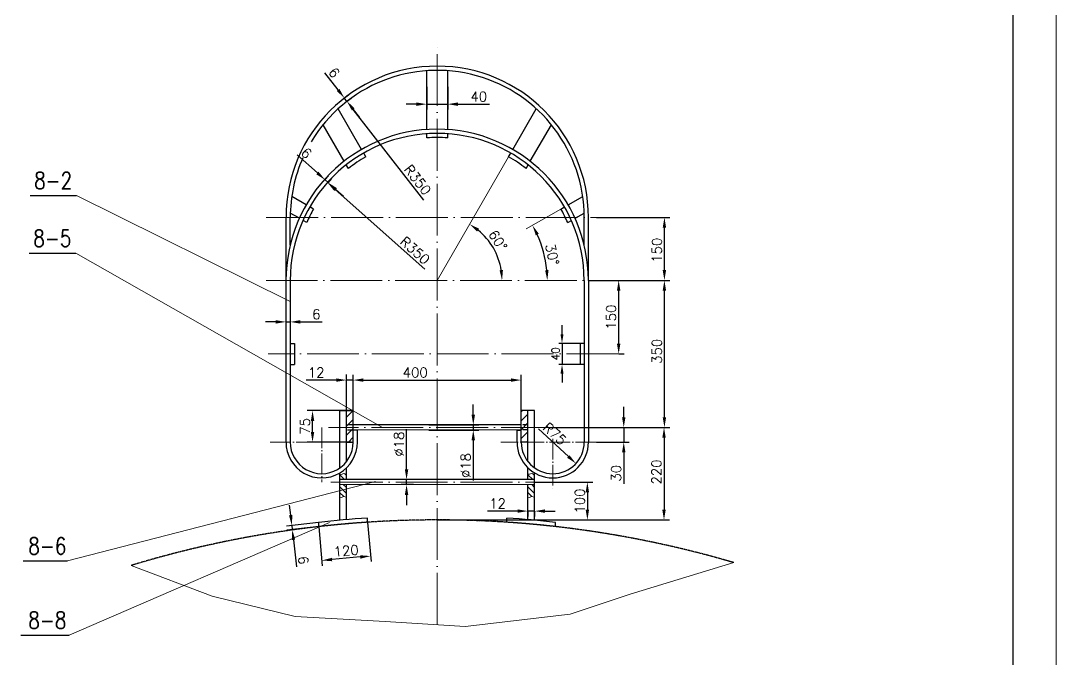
# Model space of a CAD drawing. Header units: inches. Extents: x 14786 to 39415, y 1343 to 18195.
# Drawn here: x 34622 to 39415, y 12250 to 15204 of the extents above; entities that cross this region are included whole.
import ezdxf

# ---------------------------------------------------------------- set-up
doc = ezdxf.new("R2010")
doc.units = ezdxf.units.IN
doc.header["$MEASUREMENT"] = 0
for name, pattern in [('ACAD_ISO04W100', [30, 24, -3, 0, -3]), ('ACAD_ISO05W100', [33, 24, -3, 0, -3, 0, -3]), ('PHANTOM', [2.5, 1.25, -0.25, 0.25, -0.25, 0.25, -0.25])]:
    doc.linetypes.add(name, pattern=pattern)
for name, color, linetype in [('1', 1, 'ACAD_ISO05W100'), ('2', 3, 'Continuous'), ('4', 7, 'Continuous'), ('5', 6, 'PHANTOM')]:
    doc.layers.add(name, color=color, linetype=linetype)
doc.layers.add('TEXT', color=3, linetype='Continuous', lineweight=15)
doc.layers.add('图层1', color=1, linetype='ACAD_ISO04W100', lineweight=18)
doc.styles.add('HZ', font='TXT', dxfattribs={"width": 0.8, "bigfont": 'HZTXT'})
doc.styles.add('ROMANS', font='ROMANS', dxfattribs={"bigfont": 'HZTXT'})
doc.dimstyles.new('R30', dxfattribs={"dimscale": 30, "dimtxt": 1.2, "dimasz": 1.4, "dimexe": 0.5, "dimexo": 0, "dimgap": 0.4, "dimtad": 1, "dimdec": 0, "dimzin": 13, "dimdsep": 46, "dimtxsty": 'ROMANS', "dimcen": 30, "dimclrd": 1, "dimclre": 1, "dimclrt": 2, "dimadec": 0, "dimazin": 0, "dimtfac": 1, "dimtdec": 0, "dimtmove": 0, "dimatfit": 1, "dimfxl": 0, "dimtolj": 1, "dimtzin": 0, "dimarcsym": 0})
doc.dimstyles.get("Standard").update_dxf_attribs({"dimtxt": 1.8, "dimasz": 1.9, "dimexe": 1, "dimexo": 0.0625, "dimgap": 0.05, "dimtad": 1, "dimdec": 4, "dimzin": 0, "dimdsep": 46, "dimtxsty": 'ROMANS', "dimcen": 0.09, "dimclrd": 1, "dimclre": 1, "dimclrt": 2, "dimadec": 0, "dimazin": 0, "dimtfac": 1, "dimtdec": 4, "dimtofl": 0, "dimtmove": 0, "dimatfit": 3, "dimfxl": 0, "dimtolj": 1, "dimtzin": 0, "dimarcsym": 0})
pattern_1 = [(45, (25073.722, 2024.157), (-20.619234, 20.619234), [])]

# ---------------------------------------------------------------- blocks, each defined once
blk = doc.blocks.new('*D173')
at = {"layer": '4', "color": 1, "lineweight": -2}
for p, q in [((37251.5, 14002.6), (37626.5, 14002.6)), ((37601.5, 13369.6), (37601.5, 13955.1)), ((37086.2, 13322.1), (37626.5, 13322.1))]:
    blk.add_line(p, q, dxfattribs=at)
at = {"layer": '4', "color": 1}
for points in [[(37593.6, 13955.1), (37609.4, 13955.1), (37601.5, 14002.6)], [(37593.6, 13369.6), (37609.4, 13369.6), (37601.5, 13322.1)]]:
    blk.add_solid(points, dxfattribs=at)
at = {"layer": 'DEFPOINTS', "color": 0}
for p in [(37249.9, 14002.6), (37601.5, 14002.6), (37084.7, 13322.1)]:
    blk.add_point(p, dxfattribs=at)
at = {"layer": '4', "color": 2, "insert": (37566.5, 13674.6), "char_height": 45, "attachment_point": 5, "rotation": 90, "style": 'ROMANS'}
blk.add_mtext('\\A1;350', dxfattribs=at)
blk = doc.blocks.new('*D172')
at = {"layer": '4', "color": 1, "lineweight": -2}
for p, q in [((37086.2, 13322.1), (37624.7, 13322.1)), ((37599.7, 13274.6), (37599.7, 12941.8)), ((36551.6, 12894.3), (37624.7, 12894.3))]:
    blk.add_line(p, q, dxfattribs=at)
at = {"layer": '4', "color": 1}
for points in [[(37591.8, 13274.6), (37607.6, 13274.6), (37599.7, 13322.1)], [(37591.8, 12941.8), (37607.6, 12941.8), (37599.7, 12894.3)]]:
    blk.add_solid(points, dxfattribs=at)
at = {"layer": 'DEFPOINTS', "color": 0}
for p in [(37084.7, 13322.1), (36550, 12894.3), (37599.7, 12894.3)]:
    blk.add_point(p, dxfattribs=at)
at = {"layer": '4', "color": 2, "insert": (37564.7, 13116.4), "char_height": 45, "attachment_point": 5, "rotation": 90, "style": 'ROMANS'}
blk.add_mtext('\\A1;220', dxfattribs=at)
blk = doc.blocks.new('*D171')
at = {"layer": '4', "color": 1, "lineweight": -2}
for p, q in [((37287.2, 14294.3), (37626.6, 14294.2)), ((37601.5, 14050.1), (37601.6, 14246.7)), ((37287.1, 14002.7), (37626.5, 14002.6))]:
    blk.add_line(p, q, dxfattribs=at)
at = {"layer": '4', "color": 1}
for points in [[(37593.7, 14246.7), (37609.5, 14246.7), (37601.6, 14294.2)], [(37593.6, 14050.1), (37609.4, 14050.1), (37601.5, 14002.6)]]:
    blk.add_solid(points, dxfattribs=at)
at = {"layer": 'DEFPOINTS', "color": 0}
for p in [(37285.7, 14294.3), (37601.6, 14294.2), (37285.6, 14002.7)]:
    blk.add_point(p, dxfattribs=at)
at = {"layer": '4', "color": 2, "insert": (37566.6, 14142.2), "char_height": 45, "attachment_point": 5, "rotation": 89.9807, "style": 'ROMANS'}
blk.add_mtext('\\A1;150', dxfattribs=at)
blk = doc.blocks.new('*D170')
at = {"layer": '4', "color": 1, "lineweight": -2}
for p, q in [((36130.1, 13401.4), (36130.1, 13566.4)), ((36161.2, 13401.4), (36161.2, 13566.3)), ((36082.6, 13541.4), (35943.7, 13541.4)), ((36161.2, 13541.3), (36130.1, 13541.4)), ((36208.7, 13541.3), (36256.2, 13541.3))]:
    blk.add_line(p, q, dxfattribs=at)
at = {"layer": '4', "color": 1}
for points in [[(36082.6, 13549.3), (36082.6, 13533.4), (36130.1, 13541.4)], [(36208.7, 13549.3), (36208.7, 13533.4), (36161.2, 13541.3)]]:
    blk.add_solid(points, dxfattribs=at)
at = {"layer": 'DEFPOINTS', "color": 0}
for p in [(36130.1, 13541.4), (36130.1, 13399.9), (36161.2, 13399.9)]:
    blk.add_point(p, dxfattribs=at)
at = {"layer": '4', "color": 2, "insert": (35989.4, 13576.4), "char_height": 45, "attachment_point": 5, "rotation": 359.996, "style": 'ROMANS'}
blk.add_mtext('\\A1;12', dxfattribs=at)
blk = doc.blocks.new('*D169')
at = {"layer": '4', "color": 1, "lineweight": -2}
for p, q in [((36161.2, 13401.4), (36161.2, 13566.3)), ((36938.8, 13401.4), (36938.8, 13566.3)), ((36208.7, 13541.3), (36891.3, 13541.3))]:
    blk.add_line(p, q, dxfattribs=at)
at = {"layer": '4', "color": 1}
for points in [[(36208.7, 13549.3), (36208.7, 13533.4), (36161.2, 13541.3)], [(36891.3, 13549.3), (36891.3, 13533.4), (36938.8, 13541.3)]]:
    blk.add_solid(points, dxfattribs=at)
at = {"layer": 'DEFPOINTS', "color": 0}
for p in [(36938.8, 13541.3), (36161.2, 13399.9), (36938.8, 13399.9)]:
    blk.add_point(p, dxfattribs=at)
at = {"layer": '4', "color": 2, "insert": (36448.3, 13576.3), "char_height": 45, "attachment_point": 5, "style": 'ROMANS'}
blk.add_mtext('\\A1;400', dxfattribs=at)
blk = doc.blocks.new('*D168')
at = {"layer": '4', "color": 1, "lineweight": -2}
for p, q in [((37413.3, 13369.6), (37413.3, 13417.1)), ((37270.9, 13322.1), (37438.3, 13322.1)), ((37413.3, 13322.1), (37413.3, 13254.1)), ((37287.2, 13254.1), (37438.3, 13254.1)), ((37413.3, 13206.6), (37413.3, 13061.3))]:
    blk.add_line(p, q, dxfattribs=at)
at = {"layer": '4', "color": 1}
for points in [[(37405.4, 13369.6), (37421.2, 13369.6), (37413.3, 13322.1)], [(37405.4, 13206.6), (37421.2, 13206.6), (37413.3, 13254.1)]]:
    blk.add_solid(points, dxfattribs=at)
at = {"layer": 'DEFPOINTS', "color": 0}
for p in [(37269.4, 13322.1), (37413.3, 13322.1), (37285.6, 13254.1)]:
    blk.add_point(p, dxfattribs=at)
at = {"layer": '4', "color": 2, "insert": (37378.3, 13110.2), "char_height": 45, "attachment_point": 5, "rotation": 90, "style": 'ROMANS'}
blk.add_mtext('\\A1;30', dxfattribs=at)
blk = doc.blocks.new('*D167')
at = {"layer": '4', "color": 1, "lineweight": -2}
blk.add_line((37018.5, 13315), (37157.1, 13187.6), dxfattribs=at)
at = {"layer": '4', "color": 1}
blk.add_solid([(37162.4, 13193.4), (37151.7, 13181.8), (37192, 13155.5)], dxfattribs=at)
at = {"layer": 'DEFPOINTS', "color": 0}
for p in [(37084.7, 13254.1), (37192, 13155.5)]:
    blk.add_point(p, dxfattribs=at)
at = {"layer": '4', "color": 2, "insert": (37094, 13293.1), "char_height": 45, "attachment_point": 5, "rotation": 317.424, "style": 'ROMANS'}
blk.add_mtext('\\A1;R75', dxfattribs=at)
blk = doc.blocks.new('*D166')
at = {"layer": '4', "color": 1, "lineweight": -2}
for p, q in [((35802.4, 13810.5), (35754.9, 13810.5)), ((35849.9, 13831.2), (35849.9, 13785.5)), ((35849.9, 13810.5), (35869.3, 13810.5)), ((35869.3, 13831.2), (35869.4, 13785.5)), ((35916.8, 13810.5), (36017.2, 13810.6))]:
    blk.add_line(p, q, dxfattribs=at)
at = {"layer": '4', "color": 1}
for points in [[(35802.4, 13818.4), (35802.4, 13802.6), (35849.9, 13810.5)], [(35916.8, 13818.5), (35916.8, 13802.6), (35869.3, 13810.5)]]:
    blk.add_solid(points, dxfattribs=at)
at = {"layer": 'DEFPOINTS', "color": 0}
for p in [(35849.9, 13832.7), (35869.3, 13832.7), (35869.3, 13810.5)]:
    blk.add_point(p, dxfattribs=at)
at = {"layer": '4', "color": 2, "insert": (35990.8, 13845.6), "char_height": 45, "attachment_point": 5, "rotation": 0.0158, "style": 'ROMANS'}
blk.add_mtext('\\A1;6', dxfattribs=at)
blk = doc.blocks.new('*D165')
at = {"layer": '4', "color": 1, "lineweight": -2}
blk.add_line((36492.4, 14053.8), (36077.7, 14423.6), dxfattribs=at)
at = {"layer": '4', "color": 1}
blk.add_solid([(36083, 14429.6), (36072.4, 14417.7), (36042.2, 14455.3)], dxfattribs=at)
at = {"layer": 'DEFPOINTS', "color": 0}
for p in [(36042.2, 14455.3), (36550, 14002.4)]:
    blk.add_point(p, dxfattribs=at)
at = {"layer": '4', "color": 2, "insert": (36447.2, 14141), "char_height": 45, "attachment_point": 5, "rotation": 318.2726, "style": 'ROMANS'}
blk.add_mtext('\\A1;R350', dxfattribs=at)
blk = doc.blocks.new('*D164')
at = {"layer": '4', "color": 1, "lineweight": -2}
for p, q in [((36501.5, 14897.7), (36501.5, 14792.9)), ((36598.7, 14897.7), (36598.7, 14792.9)), ((36454, 14817.9), (36406.5, 14817.9)), ((36501.5, 14817.9), (36598.7, 14817.9)), ((36646.2, 14817.9), (36791.5, 14817.9))]:
    blk.add_line(p, q, dxfattribs=at)
at = {"layer": '4', "color": 1}
for points in [[(36454, 14825.8), (36454, 14809.9), (36501.5, 14817.9)], [(36646.2, 14825.8), (36646.2, 14809.9), (36598.7, 14817.9)]]:
    blk.add_solid(points, dxfattribs=at)
at = {"layer": 'DEFPOINTS', "color": 0}
for p in [(36501.5, 14899.3), (36598.7, 14899.3), (36598.7, 14817.9)]:
    blk.add_point(p, dxfattribs=at)
at = {"layer": '4', "color": 2, "insert": (36742.6, 14852.9), "char_height": 45, "attachment_point": 5, "style": 'ROMANS'}
blk.add_mtext('\\A1;40', dxfattribs=at)
blk = doc.blocks.new('*D163')
at = {"layer": '4', "color": 1, "lineweight": -2}
blk.add_line((36488, 14373.8), (36161.7, 14793.8), dxfattribs=at)
at = {"layer": '4', "color": 1}
blk.add_solid([(36168, 14798.6), (36155.5, 14788.9), (36132.6, 14831.3)], dxfattribs=at)
at = {"layer": 'DEFPOINTS', "color": 0}
for p in [(36132.6, 14831.3), (36550.1, 14294)]:
    blk.add_point(p, dxfattribs=at)
at = {"layer": '4', "color": 2, "insert": (36459.4, 14467.8), "char_height": 45, "attachment_point": 5, "rotation": 307.848, "style": 'ROMANS'}
blk.add_mtext('\\A1;R350', dxfattribs=at)
blk = doc.blocks.new('*D162')
at = {"layer": '4', "color": 1, "lineweight": -2}
for p, q in [((35995.3, 14499.6), (35902, 14583.2)), ((36031.8, 14469.1), (36047.4, 14486.6)), ((36045.2, 14455), (36030.7, 14468)), ((36046.2, 14456.2), (36061.9, 14473.6)), ((36080.6, 14423.3), (36116, 14391.7))]:
    blk.add_line(p, q, dxfattribs=at)
at = {"layer": '4', "color": 1}
for points in [[(36000.6, 14505.5), (35990, 14493.7), (36030.7, 14468)], [(36085.9, 14429.2), (36075.3, 14417.4), (36045.2, 14455)]]:
    blk.add_solid(points, dxfattribs=at)
at = {"layer": 'DEFPOINTS', "color": 0}
for p in [(36030.7, 14468), (36030.7, 14468), (36045.2, 14455)]:
    blk.add_point(p, dxfattribs=at)
at = {"layer": '4', "color": 2, "insert": (35945, 14591.6), "char_height": 45, "attachment_point": 5, "rotation": 318.1746, "style": 'ROMANS'}
blk.add_mtext('\\A1;6', dxfattribs=at)
blk = doc.blocks.new('*D161')
at = {"layer": '4', "color": 1, "lineweight": -2}
for p, q in [((36091.1, 14883.8), (36029.5, 14963)), ((36121.5, 14847.3), (36140, 14861.7)), ((36132.2, 14831), (36120.3, 14846.3)), ((36133.5, 14831.9), (36152, 14846.3)), ((36161.4, 14793.5), (36190.6, 14756))]:
    blk.add_line(p, q, dxfattribs=at)
at = {"layer": '4', "color": 1}
for points in [[(36097.4, 14888.7), (36084.9, 14878.9), (36120.3, 14846.3)], [(36167.6, 14798.4), (36155.2, 14788.6), (36132.2, 14831)]]:
    blk.add_solid(points, dxfattribs=at)
at = {"layer": 'DEFPOINTS', "color": 0}
for p in [(36120.3, 14846.3), (36120.3, 14846.3), (36132.2, 14831)]:
    blk.add_point(p, dxfattribs=at)
at = {"layer": '4', "color": 2, "insert": (36073.3, 14963.6), "char_height": 45, "attachment_point": 5, "rotation": 307.887, "style": 'ROMANS'}
blk.add_mtext('\\A1;6', dxfattribs=at)
blk = doc.blocks.new('*D217')
at = {"layer": '4', "color": 1, "lineweight": -2}
for p, q in [((36922.4, 12935.2), (36783.5, 12935.2)), ((36969.9, 12937.2), (36969.9, 12910.2)), ((37001, 12935.2), (36969.9, 12935.2)), ((37001, 12934.1), (37001, 12910.2)), ((37048.5, 12935.2), (37096, 12935.2))]:
    blk.add_line(p, q, dxfattribs=at)
at = {"layer": '4', "color": 1}
for points in [[(36922.4, 12943.1), (36922.4, 12927.3), (36969.9, 12935.2)], [(37048.5, 12943.1), (37048.5, 12927.3), (37001, 12935.2)]]:
    blk.add_solid(points, dxfattribs=at)
at = {"layer": 'DEFPOINTS', "color": 0}
for p in [(36969.9, 12938.7), (36969.9, 12935.2), (37001, 12935.7)]:
    blk.add_point(p, dxfattribs=at)
at = {"layer": '4', "color": 2, "insert": (36829.2, 12970.2), "char_height": 45, "attachment_point": 5, "style": 'ROMANS'}
blk.add_mtext('\\A1;12', dxfattribs=at)
blk = doc.blocks.new('*D215')
at = {"layer": '4', "color": 1, "lineweight": -2}
for p, q in [((36151.9, 13399.9), (35948, 13400)), ((35972.9, 13301.7), (35972.9, 13352.5)), ((36151.8, 13254.1), (35947.9, 13254.2))]:
    blk.add_line(p, q, dxfattribs=at)
at = {"layer": '4', "color": 1}
for points in [[(35965, 13352.5), (35980.8, 13352.5), (35973, 13400)], [(35965, 13301.7), (35980.8, 13301.7), (35972.9, 13254.2)]]:
    blk.add_solid(points, dxfattribs=at)
at = {"layer": 'DEFPOINTS', "color": 0}
for p in [(35973, 13400), (36153.5, 13399.9), (36153.4, 13254.1)]:
    blk.add_point(p, dxfattribs=at)
at = {"layer": '4', "color": 2, "insert": (35937.9, 13327.1), "char_height": 45, "attachment_point": 5, "rotation": 89.9614, "style": 'ROMANS'}
blk.add_mtext('\\A1;75', dxfattribs=at)
blk = doc.blocks.new('*D214')
at = {"layer": '4', "color": 1, "lineweight": -2}
for p, q in [((36716.9, 13381.2), (36716.9, 13428.7)), ((36511.2, 13333.7), (36741.9, 13333.7)), ((36716.9, 13333.7), (36716.9, 13310.3)), ((36511.2, 13310.3), (36741.9, 13310.3)), ((36716.9, 13262.8), (36716.9, 13076.8))]:
    blk.add_line(p, q, dxfattribs=at)
at = {"layer": '4', "color": 1}
for points in [[(36708.9, 13381.2), (36724.8, 13381.2), (36716.9, 13333.7)], [(36708.9, 13262.8), (36724.8, 13262.8), (36716.9, 13310.3)]]:
    blk.add_solid(points, dxfattribs=at)
at = {"layer": 'DEFPOINTS', "color": 0}
for p in [(36509.6, 13333.7), (36716.9, 13333.7), (36509.6, 13310.3)]:
    blk.add_point(p, dxfattribs=at)
at = {"layer": '4', "color": 2, "insert": (36681.9, 13146), "char_height": 45, "attachment_point": 5, "rotation": 90, "style": 'ROMANS'}
blk.add_mtext('\\A1;%%C18', dxfattribs=at)
blk = doc.blocks.new('*D213')
at = {"layer": '4', "color": 1, "lineweight": -2}
for p, q in [((36408.1, 13128.3), (36408.1, 13314.4)), ((36439.9, 13080.8), (36383.1, 13080.8)), ((36439.9, 13057.5), (36383.1, 13057.5)), ((36408.1, 13057.5), (36408.1, 13080.8)), ((36408.1, 13010), (36408.1, 12962.5))]:
    blk.add_line(p, q, dxfattribs=at)
at = {"layer": '4', "color": 1}
for points in [[(36400.2, 13128.3), (36416.1, 13128.3), (36408.1, 13080.8)], [(36400.2, 13010), (36416.1, 13010), (36408.1, 13057.5)]]:
    blk.add_solid(points, dxfattribs=at)
at = {"layer": 'DEFPOINTS', "color": 0}
for p in [(36408.1, 13080.8), (36441.5, 13080.8), (36441.5, 13057.5)]:
    blk.add_point(p, dxfattribs=at)
at = {"layer": '4', "color": 2, "insert": (36373.1, 13245.1), "char_height": 45, "attachment_point": 5, "rotation": 90, "style": 'ROMANS'}
blk.add_mtext('\\A1;%%C18', dxfattribs=at)
blk = doc.blocks.new('*D212')
at = {"layer": '4', "color": 1, "lineweight": -2}
for p, q in [((35871.8, 12916.1), (35866.5, 12963.3)), ((36000.3, 12882.7), (35852.3, 12866.1)), ((36002.4, 12863.4), (35854.5, 12846.8)), ((35877.2, 12868.9), (35879.3, 12849.6)), ((35884.6, 12802.4), (35898.6, 12677.9))]:
    blk.add_line(p, q, dxfattribs=at)
at = {"layer": '4', "color": 1}
for points in [[(35879.7, 12917), (35864, 12915.2), (35877.2, 12868.9)], [(35892.5, 12803.3), (35876.8, 12801.5), (35879.3, 12849.6)]]:
    blk.add_solid(points, dxfattribs=at)
at = {"layer": 'DEFPOINTS', "color": 0}
for p in [(35879.3, 12849.6), (36001.8, 12882.9), (36004, 12863.6)]:
    blk.add_point(p, dxfattribs=at)
at = {"layer": '4', "color": 2, "insert": (35930.4, 12708.1), "char_height": 45, "attachment_point": 5, "rotation": 276.4124, "style": 'ROMANS'}
blk.add_mtext('\\A1;6', dxfattribs=at)
blk = doc.blocks.new('*D211')
at = {"layer": '4', "color": 1, "lineweight": -2}
for p, q in [((36002, 12861.8), (36018.1, 12681.9)), ((36227.5, 12882.1), (36243.6, 12702.2)), ((36194.1, 12722.8), (36063.2, 12711.1))]:
    blk.add_line(p, q, dxfattribs=at)
at = {"layer": '4', "color": 1}
for points in [[(36062.5, 12719), (36063.9, 12703.2), (36015.9, 12706.8)], [(36193.4, 12730.7), (36194.8, 12715), (36241.4, 12727.1)]]:
    blk.add_solid(points, dxfattribs=at)
at = {"layer": 'DEFPOINTS', "color": 0}
for p in [(36001.8, 12863.4), (36227.3, 12883.6), (36015.9, 12706.8)]:
    blk.add_point(p, dxfattribs=at)
at = {"layer": '4', "color": 2, "insert": (36128.7, 12752.1), "char_height": 45, "attachment_point": 5, "rotation": 5.1317, "style": 'ROMANS'}
blk.add_mtext('\\A1;120', dxfattribs=at)
blk = doc.blocks.new('*D210')
at = {"layer": '4', "color": 1, "lineweight": -2}
blk.add_arc((36550, 14002.4), 509.5, 5.3594, 24.6564, dxfattribs=at)
at = {"layer": '4', "color": 1}
for points in [[(37006, 14211.3), (37020.1, 14218.6), (36991.3, 14257.1)], [(37065.2, 14050.4), (37049.4, 14049.6), (37059.5, 14002.5)]]:
    blk.add_solid(points, dxfattribs=at)
at = {"layer": 'DEFPOINTS', "color": 0}
for p in [(37122.2, 14332.8), (36962.2, 14240.4), (37028.8, 14176.7), (35759, 14002.2), (37495.8, 14002.7)]:
    blk.add_point(p, dxfattribs=at)
at = {"layer": '4', "color": 2, "insert": (37082.5, 14122.1), "char_height": 45, "attachment_point": 5, "rotation": 282.6729, "style": 'ROMANS'}
blk.add_mtext('\\A1;30°', dxfattribs=at)
blk = doc.blocks.new('*D209')
at = {"layer": '4', "color": 1, "lineweight": -2}
blk.add_arc((36550, 14002.4), 300.1, 9.0944, 50.9214, dxfattribs=at)
at = {"layer": '4', "color": 1}
for points in [[(36734.7, 14228.8), (36743.7, 14241.9), (36700.1, 14262.3)], [(36854.2, 14050.5), (36838.5, 14049.2), (36850.1, 14002.5)]]:
    blk.add_solid(points, dxfattribs=at)
at = {"layer": 'DEFPOINTS', "color": 0}
for p in [(36880.4, 14574.7), (36832, 14105.1), (35759, 14002.2), (36550, 14002.4), (37495.8, 14002.7)]:
    blk.add_point(p, dxfattribs=at)
at = {"layer": '4', "color": 2, "insert": (36830.9, 14187.4), "char_height": 45, "attachment_point": 5, "rotation": 303.3754, "style": 'ROMANS'}
blk.add_mtext('\\A1;60°', dxfattribs=at)
blk = doc.blocks.new('*D202')
at = {"layer": '4', "color": 1, "lineweight": -2}
for p, q in [((37002.6, 13069.3), (37270, 13069.3)), ((37245, 13021.8), (37245, 12941.8)), ((37138.7, 12894.3), (37270, 12894.3))]:
    blk.add_line(p, q, dxfattribs=at)
at = {"layer": '4', "color": 1}
for points in [[(37237.1, 13021.8), (37252.9, 13021.8), (37245, 13069.3)], [(37237.1, 12941.8), (37252.9, 12941.8), (37245, 12894.3)]]:
    blk.add_solid(points, dxfattribs=at)
at = {"layer": 'DEFPOINTS', "color": 0}
for p in [(37001, 13069.3), (37137.1, 12894.3), (37245, 12894.3)]:
    blk.add_point(p, dxfattribs=at)
at = {"layer": '4', "color": 2, "insert": (37210, 12981.8), "char_height": 45, "attachment_point": 5, "rotation": 90, "style": 'ROMANS'}
blk.add_mtext('\\A1;100', dxfattribs=at)
blk = doc.blocks.new('*D223')
at = {"layer": '4', "color": 1, "lineweight": -2}
for p, q in [((37389.9, 14002.6), (37414.9, 14002.6)), ((37389.9, 13709.9), (37389.9, 13955.1)), ((37389.9, 13662.4), (37414.9, 13662.4))]:
    blk.add_line(p, q, dxfattribs=at)
at = {"layer": '4', "color": 1}
for points in [[(37381.9, 13955.1), (37397.8, 13955.1), (37389.9, 14002.6)], [(37381.9, 13709.9), (37397.8, 13709.9), (37389.9, 13662.4)]]:
    blk.add_solid(points, dxfattribs=at)
at = {"layer": 'DEFPOINTS', "color": 0}
for p in [(37388.3, 14002.6), (37389.9, 14002.6), (37388.3, 13662.4)]:
    blk.add_point(p, dxfattribs=at)
at = {"layer": '4', "color": 2, "insert": (37354.9, 13832.5), "char_height": 45, "attachment_point": 5, "rotation": 90, "style": 'ROMANS'}
blk.add_mtext('\\A1;150', dxfattribs=at)
blk = doc.blocks.new('*D225')
at = {"color": 1, "lineweight": -2}
for p, q in [((37127.6, 13753), (37127.6, 13795)), ((37211, 13711), (37112.6, 13711)), ((37127.6, 13711), (37127.6, 13613.7)), ((37211, 13613.7), (37112.6, 13613.7)), ((37127.6, 13571.7), (37127.6, 13529.7))]:
    blk.add_line(p, q, dxfattribs=at)
at = {"color": 1}
for points in [[(37120.6, 13753), (37134.6, 13753), (37127.6, 13711)], [(37120.6, 13571.7), (37134.6, 13571.7), (37127.6, 13613.7)]]:
    blk.add_solid(points, dxfattribs=at)
at = {"layer": 'DEFPOINTS', "color": 0}
for p in [(37211, 13711), (37127.6, 13613.7), (37211, 13613.7)]:
    blk.add_point(p, dxfattribs=at)
at = {"color": 2, "insert": (37097.6, 13662.4), "char_height": 36, "attachment_point": 5, "rotation": 90, "style": 'ROMANS'}
blk.add_mtext('\\A1;40', dxfattribs=at)

msp = doc.modelspace()

# ---------------------------------------------------------------- hatches: boundary and pattern name
at = {"layer": 'TEXT'}
h = msp.add_hatch(dxfattribs=at)
h.set_pattern_fill('ANSI31', color=256, scale=233.28, style=0)
h.set_pattern_definition(pattern_1)
h.paths.add_polyline_path([(36161.2, 13399.9), (36130.1, 13399.9), (36130.1, 13321.9), (36161.2, 13321.9)])
h.paths.add_polyline_path([(36161.2, 13321.9), (36130.1, 13321.9), (36130.1, 13254.1), (36161.2, 13254.1)])
h = msp.add_hatch(dxfattribs=at)
h.set_pattern_fill('ANSI31', color=256, scale=233.28, style=0)
h.set_pattern_definition(pattern_1)
h.paths.add_polyline_path([(36938.8, 13322.1), (36969.9, 13322.1), (36969.9, 13399.9), (36938.8, 13399.9)])
h.paths.add_polyline_path([(36969.9, 13322.1), (36938.8, 13322.1), (36938.8, 13254.1), (36969.9, 13254.1)])
h = msp.add_hatch(dxfattribs=at)
h.set_pattern_fill('ANSI31', color=256, scale=155.52, angle=90, style=0)
h.set_pattern_definition([(135, (25073.722, 2024.157), (-13.746156, -13.746156), [])])
h.paths.add_polyline_path([(36130.1, 13080.7), (36130.1, 13106.1), (36116.2, 13109.5), (36099, 13102), (36099, 13080.7)])
h.paths.add_polyline_path([(36099, 12999.2), (36106.4, 12998.2), (36116.2, 13002.4), (36130.1, 12999), (36130.1, 13057.4), (36099, 13057.4)])
h = msp.add_hatch(dxfattribs=at)
h.set_pattern_fill('ANSI31', color=256, scale=155.52, angle=90, style=0)
h.set_pattern_definition([(135, (25944.634, 2024.39), (-13.746156, -13.746156), [])])
h.paths.add_polyline_path([(37001, 13106.3), (36987.1, 13109.8), (36977.3, 13105.5), (36969.9, 13106.6), (36969.9, 13080.9), (37001, 13080.9)])
h.paths.add_polyline_path([(37001, 13057.6), (36969.9, 13057.6), (36969.9, 12999.5), (36977.3, 12998.4), (36987.1, 13002.7), (37001, 12999.3)])

# ---------------------------------------------------------------- linework, layer by layer
msp.add_line((39215.2, 1584.1), (39215.2, 17994.5))
at = {"layer": '1'}
for p, q in [((36159, 13333.6), (36130.1, 13333.5)), ((36969.9, 13333.8), (36941.6, 13333.8)), ((36159, 13310.2), (36130.1, 13310.2)), ((36969.9, 13310.4), (36941.6, 13310.4))]:
    msp.add_line(p, q, dxfattribs=at)
at = {"layer": '2'}
msp.add_line((36180.7, 13310), (36161.2, 13310), dxfattribs=at)
at = {"layer": '4', "linetype": 'Continuous'}
for p, q in [((36501.5, 14700.5), (36501.5, 14972.7)), ((36598.7, 14700.5), (36598.7, 14972.7)), ((36200.1, 14608.5), (36091.4, 14796.7)), ((36900, 14608.5), (37008.6, 14796.7)), ((36119.4, 14553.8), (36021.8, 14722.9)), ((36980.6, 14553.8), (37078.3, 14722.9)), ((36501.5, 14661.6), (36501.5, 14681.1)), ((36598.7, 14661.6), (36598.7, 14681.1)), ((36219.7, 14574.5), (36209.9, 14591.5)), ((36880.3, 14574.5), (36890.2, 14591.5)), ((36139.1, 14519.8), (36129.2, 14536.8)), ((36961, 14519.8), (36970.8, 14536.8)), ((35944.2, 14352.2), (35876.6, 14391.2)), ((37155.9, 14352.2), (37223.5, 14391.2)), ((35978, 14332.7), (35961.1, 14342.4)), ((37122.1, 14332.7), (37139, 14342.4)), ((35850.2, 14002.4), (35850.2, 14294)), ((35869.6, 14166.2), (35869.6, 14294)), ((35869.7, 14166.2), (35869.7, 14294)), ((35912.2, 14289.8), (35869.9, 14314.3)), ((37187.8, 14289.8), (37230.2, 14314.3)), ((37230.5, 14166.2), (37230.5, 14294)), ((37249.9, 14002.4), (37249.9, 14294)), ((35946.1, 14270.3), (35929.1, 14280.1)), ((37154, 14270.3), (37170.9, 14280.1)), ((35850.1, 14002.6), (35850.1, 13254.1)), ((35869.6, 14002.6), (35869.6, 13254.2)), ((37230.5, 14002.6), (37230.5, 13254.2)), ((37249.9, 14002.6), (37249.9, 13254.1)), ((35869.6, 13711), (35889, 13711)), ((35889, 13711), (35889, 13613.7)), ((37211, 13711), (37211, 13613.7)), ((37230.5, 13711), (37211, 13711)), ((35869.6, 13613.7), (35889, 13613.7)), ((37230.5, 13613.7), (37211, 13613.7)), ((36099, 13399.9), (36161.2, 13399.9)), ((36099, 13134.7), (36099, 13399.9)), ((36130.1, 13164.2), (36130.1, 13399.9)), ((36161.2, 13254.1), (36161.2, 13399.9)), ((37001, 13399.9), (36938.8, 13399.9)), ((36938.8, 13254.1), (36938.8, 13399.9)), ((36969.9, 13164.2), (36969.9, 13399.9)), ((37001, 13134.7), (37001, 13399.9)), ((36938.8, 13333.8), (36161.2, 13333.6)), ((36938.8, 13310.4), (36161.2, 13310.2)), ((36180.7, 13254.1), (36180.7, 13310)), ((36919.4, 13254.1), (36919.4, 13310)), ((36919.4, 13310), (36938.8, 13310)), ((36130.1, 13254.1), (36161.2, 13254.1)), ((36969.9, 13254.1), (36938.8, 13254.1)), ((36130.1, 13080.7), (36130.1, 13135.2)), ((36969.9, 13080.9), (36969.9, 13135.2)), ((36099, 12892.9), (36099, 13111.6)), ((37001, 12892.9), (37001, 13111.6)), ((37001, 13080.9), (36099, 13080.7)), ((37001, 13057.6), (36099, 13057.4)), ((36130.1, 12895.7), (36130.1, 13057.4)), ((36969.9, 12895.7), (36969.9, 13057.6)), ((36227.3, 12883.6), (36227.3, 12903.1)), ((36872.7, 12883.6), (36872.7, 12903.1)), ((36001.8, 12863.4), (36001.8, 12882.9)), ((37098.2, 12863.4), (37098.2, 12882.9))]:
    msp.add_line(p, q, dxfattribs=at)
at = {"layer": '4'}
for p, q in [((34665.7, 14395.9), (34881.1, 14395.9)), ((34661.7, 14128.2), (34877.4, 14128.2)), ((34633, 12704.7), (34839.5, 12704.7)), ((34622.3, 12361.6), (34847.2, 12361.6))]:
    msp.add_line(p, q, dxfattribs=at)
at = {"layer": '4', "linetype": 'Continuous'}
for centre, radius, start, end in [((36550.1, 14294), 699.8, 0, 180), ((36550.1, 14294), 680.4, 0, 149.0345), ((36549.7, 14002.4), 699.8, 0.0158, 180.0158), ((36549.7, 14002.4), 680.4, 0.0158, 180.0158), ((36550.1, 14002.4), 661, 85.7833, 94.2167), ((36550.3, 14002.4), 661, 120.0217, 128.4784), ((36549.7, 14002.4), 661, 51.5216, 59.9783), ((36550.1, 14294), 680.4, 156.0792, 180), ((36550.3, 14002.4), 661, 150.0125, 156.0906), ((36549.7, 14002.4), 661, 23.9094, 29.9875), ((36015.4, 13254.1), 165.2, 179.9842, 359.9842), ((36015.4, 13254.1), 145.8, 179.9842, 359.9842), ((37084.7, 13254.1), 165.2, 180.0158, 0.0158), ((37084.7, 13254.1), 145.8, 180.0158, 0.0158), ((36550, 8024.6), 4889.2, 93.7845, 96.438), ((36550, 8024.6), 4889.2, 83.562, 86.2155), ((36550, 8005), 4889.2, 93.7845, 96.438), ((36550, 8005), 4889.2, 83.562, 86.2155)]:
    msp.add_arc(centre, radius, start, end, dxfattribs=at)
at = {"layer": '5'}
for start, end in [(84.1154, 95.8863), (94.2353, 106.9095), (73.6314, 85.7647)]:
    msp.add_arc((36550, 8024.6), 4869.7, start, end, dxfattribs=at)
at = {"layer": 'TEXT'}
for p, q in [((39415.3, 1383.9), (39415.3, 18194.6)), ((36550, 14002.4), (36880.4, 14574.7)), ((34881.1, 14395.9), (35869.6, 13905.6)), ((36962.2, 14240.4), (37122.2, 14332.8)), ((34877.4, 14128.2), (36296.4, 13321.9)), ((34839.5, 12704.7), (36264.8, 13072.3)), ((34847.2, 12361.6), (36051.1, 12882.5))]:
    msp.add_line(p, q, dxfattribs=at)
for points in [[(36099, 13106.3), (36106.4, 13105.2), (36116.2, 13109.5), (36130.1, 13106.1)], [(36969.9, 13106.6), (36977.3, 13105.5), (36987.1, 13109.8), (37001, 13106.3)], [(36099, 12999.2), (36106.4, 12998.2), (36116.2, 13002.4), (36130.1, 12999)], [(36969.9, 12999.5), (36977.3, 12998.4), (36987.1, 13002.7), (37001, 12999.3)], [(35133.6, 12683.8), (35507.7, 12541.4), (35893.1, 12447.1), (36309.7, 12424), (36680, 12400.8), (37166.1, 12458.7), (37443.8, 12551.1), (37922.4, 12696.9)]]:
    msp.add_lwpolyline(points, dxfattribs=at)
at = {"layer": '图层1', "ltscale": 10}
for p, q in [((36550, 12409), (36550, 15086.7)), ((35759, 14294), (37479.9, 14294)), ((37495.8, 14002.7), (35759, 14002.2)), ((37388.3, 13662.4), (35767, 13662.4)), ((37085.3, 13322.1), (36046.5, 13321.9)), ((36057.6, 13069.3), (37059.5, 13069.3))]:
    msp.add_line(p, q, dxfattribs=at)
at = {"layer": '图层1', "ltscale": 4}
for p, q in [((36015.4, 13322.2), (36015.4, 13068.8)), ((35777, 13254.2), (36130.1, 13254.1)), ((37285.6, 13254.1), (36843.8, 13254.1)), ((37084.7, 13269.2), (37084.7, 13034.6))]:
    msp.add_line(p, q, dxfattribs=at)

# ---------------------------------------------------------------- texts
at = {"layer": '2', "style": 'HZ', "width": 0.8}
for s, p in [('8-2', (34684.4, 14425.8)), ('8-5', (34680.8, 14158.1)), ('8-6', (34657.6, 12734.6)), ('8-8', (34657.6, 12391.5))]:
    msp.add_text(s, height=77.76, dxfattribs=at).set_placement(p)

# ---------------------------------------------------------------- dimensions: what is measured, and where the dimension line sits
dim = msp.add_linear_dim(base=(37127.6, 13613.7), p1=(37211, 13711), p2=(37211, 13613.7), angle=90, text='40', dimstyle='R30')
dim.commit()
dim.dimension.update_dxf_attribs({"geometry": '*D225', "text_midpoint": (37097.6, 13662.4)})
at = {"layer": '4'}
dim = msp.add_aligned_dim(p1=(36132.2, 14831), p2=(36120.3, 14846.3), distance=0, text='6', dimstyle='Standard', override={"dimscale": 25, "dimgap": 0.5, "dimdec": 0, "dimtdec": 0, "dimtofl": 1}, dxfattribs=at)
dim.commit()
dim.dimension.update_dxf_attribs({"geometry": '*D161', "text_midpoint": (36073.3, 14963.6)})
for base, p1, p2, angle, text, override, picture, middle, dimtype in [((36598.7, 14817.9), (36501.5, 14899.3), (36598.7, 14899.3), 0, '40', {"dimscale": 25, "dimgap": 0.5, "dimdec": 0, "dimtdec": 0, "dimtofl": 1}, '*D164', (36742.6, 14817.9), 161), ((36030.7, 14468), (36045.2, 14455), (36030.7, 14468), 138.1746, '6', {"dimscale": 25, "dimgap": 0.5, "dimdec": 0, "dimtdec": 0, "dimtofl": 1}, '*D162', (35921.7, 14565.5), 161), ((37601.6, 14294.2), (37285.6, 14002.7), (37285.7, 14294.3), 89.9807, '150', {"dimscale": 25, "dimgap": 0.5, "dimdec": 0, "dimtdec": 0}, '*D171', (37601.6, 14142.2), 161), ((37601.5, 14002.6), (37084.7, 13322.1), (37249.9, 14002.6), 90, '350', {"dimscale": 25, "dimgap": 0.5, "dimdec": 0, "dimtdec": 0, "dimtofl": 0}, '*D173', (37601.5, 13674.6), 160), ((35869.3, 13810.5), (35849.9, 13832.7), (35869.3, 13832.7), 0.0158, '6', {"dimscale": 25, "dimgap": 0.5, "dimdec": 0, "dimtdec": 0, "dimtofl": 1}, '*D166', (35990.8, 13810.6), 161), ((36130.1, 13541.4), (36161.2, 13399.9), (36130.1, 13399.9), 179.996, '12', {"dimscale": 25, "dimgap": 0.5, "dimdec": 0, "dimtdec": 0, "dimtofl": 1}, '*D170', (35989.4, 13541.4), 161), ((36716.9, 13333.7), (36509.6, 13310.3), (36509.6, 13333.7), 90, '%%C18', {"dimscale": 25, "dimgap": 0.5, "dimdec": 0, "dimtdec": 0, "dimtofl": 1}, '*D214', (36716.9, 13146), 160), ((35973, 13400), (36153.4, 13254.1), (36153.5, 13399.9), 89.9614, '75', {"dimscale": 25, "dimgap": 0.5, "dimdec": 0, "dimtdec": 0}, '*D215', (35972.9, 13327.1), 160), ((37413.3, 13322.1), (37285.6, 13254.1), (37269.4, 13322.1), 90, '30', {"dimscale": 25, "dimgap": 0.5, "dimdec": 0, "dimtdec": 0, "dimtofl": 1}, '*D168', (37413.3, 13110.2), 160), ((36408.1, 13080.8), (36441.5, 13057.5), (36441.5, 13080.8), 90, '%%C18', {"dimscale": 25, "dimgap": 0.5, "dimdec": 0, "dimtdec": 0, "dimtofl": 1}, '*D213', (36408.1, 13245.1), 160), ((37599.7, 12894.3), (37084.7, 13322.1), (36550, 12894.3), 90, '220', {"dimscale": 25, "dimgap": 0.5, "dimdec": 0, "dimtdec": 0}, '*D172', (37599.7, 13116.4), 160), ((37245, 12894.3), (37001, 13069.3), (37137.1, 12894.3), 90, '100', {"dimscale": 25, "dimgap": 0.5, "dimdec": 0, "dimtdec": 0}, '*D202', (37245, 12981.8), 160), ((35879.3, 12849.6), (36001.8, 12882.9), (36004, 12863.6), 276.4124, '6', {"dimscale": 25, "dimgap": 0.5, "dimdec": 0, "dimtdec": 0, "dimtofl": 1}, '*D212', (35895.7, 12704.2), 161), ((36015.9, 12706.8), (36227.3, 12883.6), (36001.8, 12863.4), 185.1317, '120', {"dimscale": 25, "dimgap": 0.5, "dimdec": 0, "dimtdec": 0}, '*D211', (36131.8, 12717.2), 161)]:
    dim = msp.add_linear_dim(base=base, p1=p1, p2=p2, angle=angle, text=text, dimstyle='Standard', override=override, dxfattribs=at)
    dim.commit()
    dim.dimension.update_dxf_attribs({"geometry": picture, "text_midpoint": middle, "dimtype": dimtype})
for center, mpoint, text, picture, middle in [((36550.1, 14294), (36132.6, 14831.3), 'R350', '*D163', (36431.7, 14446.3)), ((36550, 14002.4), (36042.2, 14455.3), 'R350', '*D165', (36423.9, 14114.9)), ((37084.7, 13254.1), (37192, 13155.5), 'R75', '*D167', (37070.3, 13267.4))]:
    dim = msp.add_radius_dim(center=center, mpoint=mpoint, text=text, dimstyle='Standard', override={"dimscale": 25, "dimgap": 0.5, "dimdec": 0, "dimtdec": 0}, dxfattribs=at)
    dim.commit()
    dim.dimension.update_dxf_attribs({"geometry": picture, "text_midpoint": middle, "dimtype": 164})
for base, line2, picture, middle in [((36832, 14105.1), ((36550, 14002.4), (36880.4, 14574.7)), '*D209', (36800.6, 14167.5)), ((37028.8, 14176.7), ((36962.2, 14240.4), (37122.2, 14332.8)), '*D210', (37047.1, 14114.2))]:
    dim = msp.add_angular_dim_2l(base=base, line1=((37495.8, 14002.7), (35759, 14002.2)), line2=line2, dimstyle='Standard', override={"dimscale": 25, "dimgap": 0.5, "dimdec": 0, "dimtdec": 0}, dxfattribs=at)
    dim.commit()
    dim.dimension.update_dxf_attribs({"geometry": picture, "text_midpoint": middle, "dimtype": 162})
dim = msp.add_linear_dim(base=(37389.9, 14002.6), p1=(37388.3, 13662.4), p2=(37388.3, 14002.6), angle=90, text='150', dimstyle='Standard', override={"dimscale": 25, "dimgap": 0.5, "dimdec": 0, "dimtdec": 0}, dxfattribs=at)
dim.commit()
dim.dimension.update_dxf_attribs({"geometry": '*D223', "text_midpoint": (37354.9, 13832.5)})
for base, p1, p2, text, override, picture, middle in [((36938.8, 13541.3), (36161.2, 13399.9), (36938.8, 13399.9), '400', {"dimscale": 25, "dimgap": 0.5, "dimdec": 0, "dimtdec": 0}, '*D169', (36448.3, 13541.3)), ((36969.9, 12935.2), (37001, 12935.7), (36969.9, 12938.7), '12', {"dimscale": 25, "dimgap": 0.5, "dimdec": 0, "dimtdec": 0, "dimtofl": 1}, '*D217', (36829.2, 12935.2))]:
    dim = msp.add_linear_dim(base=base, p1=p1, p2=p2, text=text, dimstyle='Standard', override=override, dxfattribs=at)
    dim.commit()
    dim.dimension.update_dxf_attribs({"geometry": picture, "text_midpoint": middle, "dimtype": 160})

doc.saveas('drawing.dxf')
